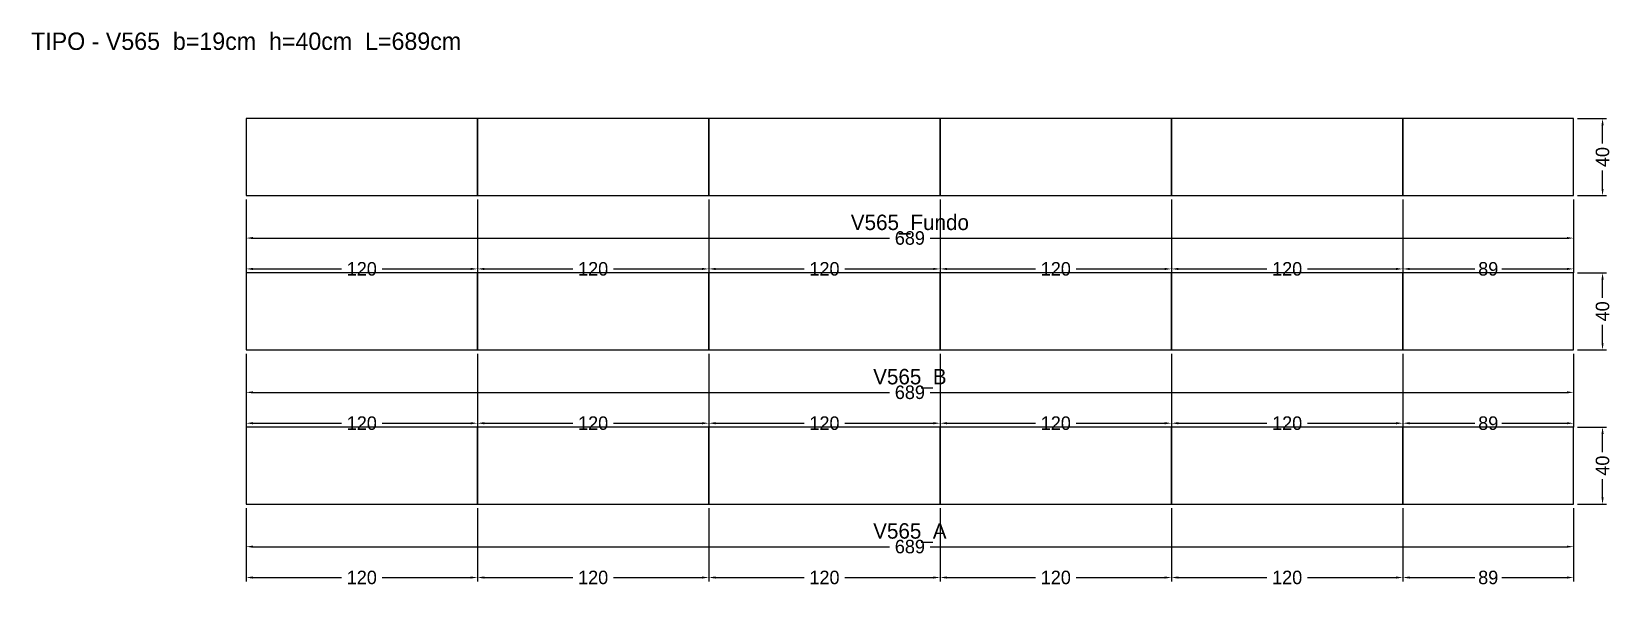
# Model space of a CAD drawing. Header units: metres. Extents: x -111 to 708, y -43 to 245.
import ezdxf

# ---------------------------------------------------------------- set-up
doc = ezdxf.new("R2010")
doc.units = ezdxf.units.M
for name, color, linetype in [('COTA', 3, 'Continuous'), ('NOMENCLATURA', 2, 'Continuous'), ('Paineis', 7, 'Continuous'), ('Texto Secao', 2, 'Continuous')]:
    doc.layers.add(name, color=color, linetype=linetype)
doc.dimstyles.new('COTA_VIG', dxfattribs={"dimtxt": 7, "dimasz": 3.5, "dimexe": 2, "dimexo": 2, "dimgap": 1.5, "dimtad": 1, "dimdec": 1, "dimcen": 2.5, "dimclrd": 3, "dimclre": 3, "dimclrt": 3, "dimazin": 3, "dimtfac": 1, "dimtmove": 0, "dimatfit": 3})

# ---------------------------------------------------------------- blocks, each defined once
blk = doc.blocks.new('_CLOSEDFILLED')
at = {"color": 0, "linetype": 'BYBLOCK'}
blk.add_solid([(-1, 0.16), (0, 0), (-1, -0.16)], dxfattribs=at)
blk = doc.blocks.new('*D1')
at = {"color": 3}
for p, q in [((0, -2), (0, -24)), ((688.6, -2), (688.6, -24)), ((3.5, -22), (333.8, -22)), ((354.8, -22), (685.1, -22))]:
    blk.add_line(p, q, dxfattribs=at)
at = {"layer": 'Defpoints'}
for p in [(0, 0), (688.6, 0), (0, -22)]:
    blk.add_point(p, dxfattribs=at)
at = {"layer": 'COTA', "color": 3, "xscale": 3.5, "yscale": 3.5, "rotation": 180}
blk.add_blockref('_CLOSEDFILLED', (0, -22), dxfattribs=at)
at = {"layer": 'COTA', "color": 3, "xscale": 3.5, "yscale": 3.5}
blk.add_blockref('_CLOSEDFILLED', (688.6, -22), dxfattribs=at)
at = {"layer": 'COTA', "color": 3, "insert": (344.3, -22), "char_height": 7, "attachment_point": 5}
blk.add_mtext('689', dxfattribs=at)
blk = doc.blocks.new('*D2')
at = {"color": 3}
for p, q in [((0, -2), (0, -40)), ((120, -2), (120, -40)), ((3.5, -38), (49.5, -38)), ((70.5, -38), (116.5, -38))]:
    blk.add_line(p, q, dxfattribs=at)
at = {"layer": 'Defpoints'}
for p in [(0, 0), (120, 0), (0, -38)]:
    blk.add_point(p, dxfattribs=at)
at = {"layer": 'COTA', "color": 3, "xscale": 3.5, "yscale": 3.5, "rotation": 180}
blk.add_blockref('_CLOSEDFILLED', (0, -38), dxfattribs=at)
at = {"layer": 'COTA', "color": 3, "xscale": 3.5, "yscale": 3.5}
blk.add_blockref('_CLOSEDFILLED', (120, -38), dxfattribs=at)
at = {"layer": 'COTA', "color": 3, "insert": (60, -38), "char_height": 7, "attachment_point": 5}
blk.add_mtext('120', dxfattribs=at)
blk = doc.blocks.new('*D3')
at = {"color": 3}
for p, q in [((120, -2), (120, -40)), ((240, -2), (240, -40)), ((123.5, -38), (169.5, -38)), ((190.5, -38), (236.5, -38))]:
    blk.add_line(p, q, dxfattribs=at)
at = {"layer": 'Defpoints'}
for p in [(120, 0), (240, 0), (120, -38)]:
    blk.add_point(p, dxfattribs=at)
at = {"layer": 'COTA', "color": 3, "xscale": 3.5, "yscale": 3.5, "rotation": 180}
blk.add_blockref('_CLOSEDFILLED', (120, -38), dxfattribs=at)
at = {"layer": 'COTA', "color": 3, "xscale": 3.5, "yscale": 3.5}
blk.add_blockref('_CLOSEDFILLED', (240, -38), dxfattribs=at)
at = {"layer": 'COTA', "color": 3, "insert": (180, -38), "char_height": 7, "attachment_point": 5}
blk.add_mtext('120', dxfattribs=at)
blk = doc.blocks.new('*D4')
at = {"color": 3}
for p, q in [((240, -2), (240, -40)), ((360, -2), (360, -40)), ((243.5, -38), (289.5, -38)), ((310.5, -38), (356.5, -38))]:
    blk.add_line(p, q, dxfattribs=at)
at = {"layer": 'Defpoints'}
for p in [(240, 0), (360, 0), (240, -38)]:
    blk.add_point(p, dxfattribs=at)
at = {"layer": 'COTA', "color": 3, "xscale": 3.5, "yscale": 3.5, "rotation": 180}
blk.add_blockref('_CLOSEDFILLED', (240, -38), dxfattribs=at)
at = {"layer": 'COTA', "color": 3, "xscale": 3.5, "yscale": 3.5}
blk.add_blockref('_CLOSEDFILLED', (360, -38), dxfattribs=at)
at = {"layer": 'COTA', "color": 3, "insert": (300, -38), "char_height": 7, "attachment_point": 5}
blk.add_mtext('120', dxfattribs=at)
blk = doc.blocks.new('*D5')
at = {"color": 3}
for p, q in [((360, -2), (360, -40)), ((480, -2), (480, -40)), ((363.5, -38), (409.5, -38)), ((430.5, -38), (476.5, -38))]:
    blk.add_line(p, q, dxfattribs=at)
at = {"layer": 'Defpoints'}
for p in [(360, 0), (480, 0), (360, -38)]:
    blk.add_point(p, dxfattribs=at)
at = {"layer": 'COTA', "color": 3, "xscale": 3.5, "yscale": 3.5, "rotation": 180}
blk.add_blockref('_CLOSEDFILLED', (360, -38), dxfattribs=at)
at = {"layer": 'COTA', "color": 3, "xscale": 3.5, "yscale": 3.5}
blk.add_blockref('_CLOSEDFILLED', (480, -38), dxfattribs=at)
at = {"layer": 'COTA', "color": 3, "insert": (420, -38), "char_height": 7, "attachment_point": 5}
blk.add_mtext('120', dxfattribs=at)
blk = doc.blocks.new('*D6')
at = {"color": 3}
for p, q in [((480, -2), (480, -40)), ((600, -2), (600, -40)), ((483.5, -38), (529.5, -38)), ((550.5, -38), (596.5, -38))]:
    blk.add_line(p, q, dxfattribs=at)
at = {"layer": 'Defpoints'}
for p in [(480, 0), (600, 0), (480, -38)]:
    blk.add_point(p, dxfattribs=at)
at = {"layer": 'COTA', "color": 3, "xscale": 3.5, "yscale": 3.5, "rotation": 180}
blk.add_blockref('_CLOSEDFILLED', (480, -38), dxfattribs=at)
at = {"layer": 'COTA', "color": 3, "xscale": 3.5, "yscale": 3.5}
blk.add_blockref('_CLOSEDFILLED', (600, -38), dxfattribs=at)
at = {"layer": 'COTA', "color": 3, "insert": (540, -38), "char_height": 7, "attachment_point": 5}
blk.add_mtext('120', dxfattribs=at)
blk = doc.blocks.new('*D7')
at = {"color": 3}
for p, q in [((600, -2), (600, -40)), ((688.6, -2), (688.6, -40)), ((603.5, -38), (637.3, -38)), ((651.3, -38), (685.1, -38))]:
    blk.add_line(p, q, dxfattribs=at)
at = {"layer": 'Defpoints'}
for p in [(600, 0), (688.6, 0), (600, -38)]:
    blk.add_point(p, dxfattribs=at)
at = {"layer": 'COTA', "color": 3, "xscale": 3.5, "yscale": 3.5, "rotation": 180}
blk.add_blockref('_CLOSEDFILLED', (600, -38), dxfattribs=at)
at = {"layer": 'COTA', "color": 3, "xscale": 3.5, "yscale": 3.5}
blk.add_blockref('_CLOSEDFILLED', (688.6, -38), dxfattribs=at)
at = {"layer": 'COTA', "color": 3, "insert": (644.3, -38), "char_height": 7, "attachment_point": 5}
blk.add_mtext('89', dxfattribs=at)
blk = doc.blocks.new('*D8')
at = {"color": 3}
for p, q in [((690.6, 40), (705.6, 40)), ((703.6, 27), (703.6, 36.5)), ((703.6, 3.5), (703.6, 13)), ((690.6, 0), (705.6, 0))]:
    blk.add_line(p, q, dxfattribs=at)
at = {"layer": 'Defpoints'}
for p in [(688.6, 40), (688.6, 0), (703.6, 0)]:
    blk.add_point(p, dxfattribs=at)
at = {"layer": 'COTA', "color": 3, "xscale": 3.5, "yscale": 3.5}
for p, rotation in [((703.6, 40), 90), ((703.6, 0), 270)]:
    blk.add_blockref('_CLOSEDFILLED', p, dxfattribs=dict(at, rotation=rotation))
at = {"layer": 'COTA', "color": 3, "insert": (703.6, 20), "char_height": 7, "attachment_point": 5, "rotation": 90}
blk.add_mtext('40', dxfattribs=at)
blk = doc.blocks.new('*D9')
at = {"color": 3}
for p, q in [((0, 78), (0, 56)), ((688.6, 78), (688.6, 56)), ((3.5, 58), (333.8, 58)), ((354.8, 58), (685.1, 58))]:
    blk.add_line(p, q, dxfattribs=at)
at = {"layer": 'Defpoints'}
for p in [(0, 80), (688.6, 80), (0, 58)]:
    blk.add_point(p, dxfattribs=at)
at = {"layer": 'COTA', "color": 3, "xscale": 3.5, "yscale": 3.5, "rotation": 180}
blk.add_blockref('_CLOSEDFILLED', (0, 58), dxfattribs=at)
at = {"layer": 'COTA', "color": 3, "xscale": 3.5, "yscale": 3.5}
blk.add_blockref('_CLOSEDFILLED', (688.6, 58), dxfattribs=at)
at = {"layer": 'COTA', "color": 3, "insert": (344.3, 58), "char_height": 7, "attachment_point": 5}
blk.add_mtext('689', dxfattribs=at)
blk = doc.blocks.new('*D10')
at = {"color": 3}
for p, q in [((0, 78), (0, 40)), ((120, 78), (120, 40)), ((3.5, 42), (49.5, 42)), ((70.5, 42), (116.5, 42))]:
    blk.add_line(p, q, dxfattribs=at)
at = {"layer": 'Defpoints'}
for p in [(0, 80), (120, 80), (0, 42)]:
    blk.add_point(p, dxfattribs=at)
at = {"layer": 'COTA', "color": 3, "xscale": 3.5, "yscale": 3.5, "rotation": 180}
blk.add_blockref('_CLOSEDFILLED', (0, 42), dxfattribs=at)
at = {"layer": 'COTA', "color": 3, "xscale": 3.5, "yscale": 3.5}
blk.add_blockref('_CLOSEDFILLED', (120, 42), dxfattribs=at)
at = {"layer": 'COTA', "color": 3, "insert": (60, 42), "char_height": 7, "attachment_point": 5}
blk.add_mtext('120', dxfattribs=at)
blk = doc.blocks.new('*D11')
at = {"color": 3}
for p, q in [((120, 78), (120, 40)), ((240, 78), (240, 40)), ((123.5, 42), (169.5, 42)), ((190.5, 42), (236.5, 42))]:
    blk.add_line(p, q, dxfattribs=at)
at = {"layer": 'Defpoints'}
for p in [(120, 80), (240, 80), (120, 42)]:
    blk.add_point(p, dxfattribs=at)
at = {"layer": 'COTA', "color": 3, "xscale": 3.5, "yscale": 3.5, "rotation": 180}
blk.add_blockref('_CLOSEDFILLED', (120, 42), dxfattribs=at)
at = {"layer": 'COTA', "color": 3, "xscale": 3.5, "yscale": 3.5}
blk.add_blockref('_CLOSEDFILLED', (240, 42), dxfattribs=at)
at = {"layer": 'COTA', "color": 3, "insert": (180, 42), "char_height": 7, "attachment_point": 5}
blk.add_mtext('120', dxfattribs=at)
blk = doc.blocks.new('*D12')
at = {"color": 3}
for p, q in [((240, 78), (240, 40)), ((360, 78), (360, 40)), ((243.5, 42), (289.5, 42)), ((310.5, 42), (356.5, 42))]:
    blk.add_line(p, q, dxfattribs=at)
at = {"layer": 'Defpoints'}
for p in [(240, 80), (360, 80), (240, 42)]:
    blk.add_point(p, dxfattribs=at)
at = {"layer": 'COTA', "color": 3, "xscale": 3.5, "yscale": 3.5, "rotation": 180}
blk.add_blockref('_CLOSEDFILLED', (240, 42), dxfattribs=at)
at = {"layer": 'COTA', "color": 3, "xscale": 3.5, "yscale": 3.5}
blk.add_blockref('_CLOSEDFILLED', (360, 42), dxfattribs=at)
at = {"layer": 'COTA', "color": 3, "insert": (300, 42), "char_height": 7, "attachment_point": 5}
blk.add_mtext('120', dxfattribs=at)
blk = doc.blocks.new('*D13')
at = {"color": 3}
for p, q in [((360, 78), (360, 40)), ((480, 78), (480, 40)), ((363.5, 42), (409.5, 42)), ((430.5, 42), (476.5, 42))]:
    blk.add_line(p, q, dxfattribs=at)
at = {"layer": 'Defpoints'}
for p in [(360, 80), (480, 80), (360, 42)]:
    blk.add_point(p, dxfattribs=at)
at = {"layer": 'COTA', "color": 3, "xscale": 3.5, "yscale": 3.5, "rotation": 180}
blk.add_blockref('_CLOSEDFILLED', (360, 42), dxfattribs=at)
at = {"layer": 'COTA', "color": 3, "xscale": 3.5, "yscale": 3.5}
blk.add_blockref('_CLOSEDFILLED', (480, 42), dxfattribs=at)
at = {"layer": 'COTA', "color": 3, "insert": (420, 42), "char_height": 7, "attachment_point": 5}
blk.add_mtext('120', dxfattribs=at)
blk = doc.blocks.new('*D14')
at = {"color": 3}
for p, q in [((480, 78), (480, 40)), ((600, 78), (600, 40)), ((483.5, 42), (529.5, 42)), ((550.5, 42), (596.5, 42))]:
    blk.add_line(p, q, dxfattribs=at)
at = {"layer": 'Defpoints'}
for p in [(480, 80), (600, 80), (480, 42)]:
    blk.add_point(p, dxfattribs=at)
at = {"layer": 'COTA', "color": 3, "xscale": 3.5, "yscale": 3.5, "rotation": 180}
blk.add_blockref('_CLOSEDFILLED', (480, 42), dxfattribs=at)
at = {"layer": 'COTA', "color": 3, "xscale": 3.5, "yscale": 3.5}
blk.add_blockref('_CLOSEDFILLED', (600, 42), dxfattribs=at)
at = {"layer": 'COTA', "color": 3, "insert": (540, 42), "char_height": 7, "attachment_point": 5}
blk.add_mtext('120', dxfattribs=at)
blk = doc.blocks.new('*D15')
at = {"color": 3}
for p, q in [((600, 78), (600, 40)), ((688.6, 78), (688.6, 40)), ((603.5, 42), (637.3, 42)), ((651.3, 42), (685.1, 42))]:
    blk.add_line(p, q, dxfattribs=at)
at = {"layer": 'Defpoints'}
for p in [(600, 80), (688.6, 80), (600, 42)]:
    blk.add_point(p, dxfattribs=at)
at = {"layer": 'COTA', "color": 3, "xscale": 3.5, "yscale": 3.5, "rotation": 180}
blk.add_blockref('_CLOSEDFILLED', (600, 42), dxfattribs=at)
at = {"layer": 'COTA', "color": 3, "xscale": 3.5, "yscale": 3.5}
blk.add_blockref('_CLOSEDFILLED', (688.6, 42), dxfattribs=at)
at = {"layer": 'COTA', "color": 3, "insert": (644.3, 42), "char_height": 7, "attachment_point": 5}
blk.add_mtext('89', dxfattribs=at)
blk = doc.blocks.new('*D16')
at = {"color": 3}
for p, q in [((690.6, 120), (705.6, 120)), ((703.6, 107), (703.6, 116.5)), ((703.6, 83.5), (703.6, 93)), ((690.6, 80), (705.6, 80))]:
    blk.add_line(p, q, dxfattribs=at)
at = {"layer": 'Defpoints'}
for p in [(688.6, 120), (688.6, 80), (703.6, 80)]:
    blk.add_point(p, dxfattribs=at)
at = {"layer": 'COTA', "color": 3, "xscale": 3.5, "yscale": 3.5}
for p, rotation in [((703.6, 120), 90), ((703.6, 80), 270)]:
    blk.add_blockref('_CLOSEDFILLED', p, dxfattribs=dict(at, rotation=rotation))
at = {"layer": 'COTA', "color": 3, "insert": (703.6, 100), "char_height": 7, "attachment_point": 5, "rotation": 90}
blk.add_mtext('40', dxfattribs=at)
blk = doc.blocks.new('*D17')
at = {"color": 3}
for p, q in [((0, 158), (0, 136)), ((688.6, 158), (688.6, 136)), ((3.5, 138), (333.8, 138)), ((354.8, 138), (685.1, 138))]:
    blk.add_line(p, q, dxfattribs=at)
at = {"layer": 'Defpoints'}
for p in [(0, 160), (688.6, 160), (0, 138)]:
    blk.add_point(p, dxfattribs=at)
at = {"layer": 'COTA', "color": 3, "xscale": 3.5, "yscale": 3.5, "rotation": 180}
blk.add_blockref('_CLOSEDFILLED', (0, 138), dxfattribs=at)
at = {"layer": 'COTA', "color": 3, "xscale": 3.5, "yscale": 3.5}
blk.add_blockref('_CLOSEDFILLED', (688.6, 138), dxfattribs=at)
at = {"layer": 'COTA', "color": 3, "insert": (344.3, 138), "char_height": 7, "attachment_point": 5}
blk.add_mtext('689', dxfattribs=at)
blk = doc.blocks.new('*D18')
at = {"color": 3}
for p, q in [((0, 158), (0, 120)), ((120, 158), (120, 120)), ((3.5, 122), (49.5, 122)), ((70.5, 122), (116.5, 122))]:
    blk.add_line(p, q, dxfattribs=at)
at = {"layer": 'Defpoints'}
for p in [(0, 160), (120, 160), (0, 122)]:
    blk.add_point(p, dxfattribs=at)
at = {"layer": 'COTA', "color": 3, "xscale": 3.5, "yscale": 3.5, "rotation": 180}
blk.add_blockref('_CLOSEDFILLED', (0, 122), dxfattribs=at)
at = {"layer": 'COTA', "color": 3, "xscale": 3.5, "yscale": 3.5}
blk.add_blockref('_CLOSEDFILLED', (120, 122), dxfattribs=at)
at = {"layer": 'COTA', "color": 3, "insert": (60, 122), "char_height": 7, "attachment_point": 5}
blk.add_mtext('120', dxfattribs=at)
blk = doc.blocks.new('*D19')
at = {"color": 3}
for p, q in [((120, 158), (120, 120)), ((240, 158), (240, 120)), ((123.5, 122), (169.5, 122)), ((190.5, 122), (236.5, 122))]:
    blk.add_line(p, q, dxfattribs=at)
at = {"layer": 'Defpoints'}
for p in [(120, 160), (240, 160), (120, 122)]:
    blk.add_point(p, dxfattribs=at)
at = {"layer": 'COTA', "color": 3, "xscale": 3.5, "yscale": 3.5, "rotation": 180}
blk.add_blockref('_CLOSEDFILLED', (120, 122), dxfattribs=at)
at = {"layer": 'COTA', "color": 3, "xscale": 3.5, "yscale": 3.5}
blk.add_blockref('_CLOSEDFILLED', (240, 122), dxfattribs=at)
at = {"layer": 'COTA', "color": 3, "insert": (180, 122), "char_height": 7, "attachment_point": 5}
blk.add_mtext('120', dxfattribs=at)
blk = doc.blocks.new('*D20')
at = {"color": 3}
for p, q in [((240, 158), (240, 120)), ((360, 158), (360, 120)), ((243.5, 122), (289.5, 122)), ((310.5, 122), (356.5, 122))]:
    blk.add_line(p, q, dxfattribs=at)
at = {"layer": 'Defpoints'}
for p in [(240, 160), (360, 160), (240, 122)]:
    blk.add_point(p, dxfattribs=at)
at = {"layer": 'COTA', "color": 3, "xscale": 3.5, "yscale": 3.5, "rotation": 180}
blk.add_blockref('_CLOSEDFILLED', (240, 122), dxfattribs=at)
at = {"layer": 'COTA', "color": 3, "xscale": 3.5, "yscale": 3.5}
blk.add_blockref('_CLOSEDFILLED', (360, 122), dxfattribs=at)
at = {"layer": 'COTA', "color": 3, "insert": (300, 122), "char_height": 7, "attachment_point": 5}
blk.add_mtext('120', dxfattribs=at)
blk = doc.blocks.new('*D21')
at = {"color": 3}
for p, q in [((360, 158), (360, 120)), ((480, 158), (480, 120)), ((363.5, 122), (409.5, 122)), ((430.5, 122), (476.5, 122))]:
    blk.add_line(p, q, dxfattribs=at)
at = {"layer": 'Defpoints'}
for p in [(360, 160), (480, 160), (360, 122)]:
    blk.add_point(p, dxfattribs=at)
at = {"layer": 'COTA', "color": 3, "xscale": 3.5, "yscale": 3.5, "rotation": 180}
blk.add_blockref('_CLOSEDFILLED', (360, 122), dxfattribs=at)
at = {"layer": 'COTA', "color": 3, "xscale": 3.5, "yscale": 3.5}
blk.add_blockref('_CLOSEDFILLED', (480, 122), dxfattribs=at)
at = {"layer": 'COTA', "color": 3, "insert": (420, 122), "char_height": 7, "attachment_point": 5}
blk.add_mtext('120', dxfattribs=at)
blk = doc.blocks.new('*D22')
at = {"color": 3}
for p, q in [((480, 158), (480, 120)), ((600, 158), (600, 120)), ((483.5, 122), (529.5, 122)), ((550.5, 122), (596.5, 122))]:
    blk.add_line(p, q, dxfattribs=at)
at = {"layer": 'Defpoints'}
for p in [(480, 160), (600, 160), (480, 122)]:
    blk.add_point(p, dxfattribs=at)
at = {"layer": 'COTA', "color": 3, "xscale": 3.5, "yscale": 3.5, "rotation": 180}
blk.add_blockref('_CLOSEDFILLED', (480, 122), dxfattribs=at)
at = {"layer": 'COTA', "color": 3, "xscale": 3.5, "yscale": 3.5}
blk.add_blockref('_CLOSEDFILLED', (600, 122), dxfattribs=at)
at = {"layer": 'COTA', "color": 3, "insert": (540, 122), "char_height": 7, "attachment_point": 5}
blk.add_mtext('120', dxfattribs=at)
blk = doc.blocks.new('*D23')
at = {"color": 3}
for p, q in [((600, 158), (600, 120)), ((688.6, 158), (688.6, 120)), ((603.5, 122), (637.3, 122)), ((651.3, 122), (685.1, 122))]:
    blk.add_line(p, q, dxfattribs=at)
at = {"layer": 'Defpoints'}
for p in [(600, 160), (688.6, 160), (600, 122)]:
    blk.add_point(p, dxfattribs=at)
at = {"layer": 'COTA', "color": 3, "xscale": 3.5, "yscale": 3.5, "rotation": 180}
blk.add_blockref('_CLOSEDFILLED', (600, 122), dxfattribs=at)
at = {"layer": 'COTA', "color": 3, "xscale": 3.5, "yscale": 3.5}
blk.add_blockref('_CLOSEDFILLED', (688.6, 122), dxfattribs=at)
at = {"layer": 'COTA', "color": 3, "insert": (644.3, 122), "char_height": 7, "attachment_point": 5}
blk.add_mtext('89', dxfattribs=at)
blk = doc.blocks.new('*D24')
at = {"color": 3}
for p, q in [((690.6, 200), (705.6, 200)), ((703.6, 187), (703.6, 196.5)), ((703.6, 163.5), (703.6, 173)), ((690.6, 160), (705.6, 160))]:
    blk.add_line(p, q, dxfattribs=at)
at = {"layer": 'Defpoints'}
for p in [(688.6, 200), (688.6, 160), (703.6, 160)]:
    blk.add_point(p, dxfattribs=at)
at = {"layer": 'COTA', "color": 3, "xscale": 3.5, "yscale": 3.5}
for p, rotation in [((703.6, 200), 90), ((703.6, 160), 270)]:
    blk.add_blockref('_CLOSEDFILLED', p, dxfattribs=dict(at, rotation=rotation))
at = {"layer": 'COTA', "color": 3, "insert": (703.6, 180), "char_height": 7, "attachment_point": 5, "rotation": 90}
blk.add_mtext('40', dxfattribs=at)

msp = doc.modelspace()

# ---------------------------------------------------------------- linework, layer by layer
at = {"layer": 'Paineis'}
for points in [[(0, 160), (120, 160), (120, 200), (0, 200)], [(120, 160), (240, 160), (240, 200), (120, 200)], [(240, 160), (360, 160), (360, 200), (240, 200)], [(360, 160), (480, 160), (480, 200), (360, 200)], [(480, 160), (600, 160), (600, 200), (480, 200)], [(600, 160), (688.6, 160), (688.6, 200), (600, 200)], [(0, 80), (120, 80), (120, 120), (0, 120)], [(120, 80), (240, 80), (240, 120), (120, 120)], [(240, 80), (360, 80), (360, 120), (240, 120)], [(360, 80), (480, 80), (480, 120), (360, 120)], [(480, 80), (600, 80), (600, 120), (480, 120)], [(600, 80), (688.6, 80), (688.6, 120), (600, 120)], [(0, 0), (120, 0), (120, 40), (0, 40)], [(120, 0), (240, 0), (240, 40), (120, 40)], [(240, 0), (360, 0), (360, 40), (240, 40)], [(360, 0), (480, 0), (480, 40), (360, 40)], [(480, 0), (600, 0), (600, 40), (480, 40)], [(600, 0), (688.6, 0), (688.6, 40), (600, 40)]]:
    msp.add_lwpolyline(points, close=True, dxfattribs=at)

# ---------------------------------------------------------------- texts
at = {"layer": 'NOMENCLATURA', "insert": (0, 240), "char_height": 9, "width": 708.6, "attachment_point": 5}
msp.add_mtext('TIPO - V565  b=19cm  h=40cm  L=689cm', dxfattribs=at)
at = {"layer": 'Texto Secao', "char_height": 8, "width": 708.6, "attachment_point": 5}
for s, insert in [('V565_Fundo', (344.3, 145)), ('V565_B', (344.3, 65)), ('V565_A', (344.3, -15))]:
    msp.add_mtext(s, dxfattribs=dict(at, insert=insert))

# ---------------------------------------------------------------- dimensions: what is measured, and where the dimension line sits
at = {"layer": 'COTA'}
for base, p1, p2, picture, middle in [((703.6, 160), (688.6, 160), (688.6, 200), '*D24', (703.6, 180)), ((703.6, 80), (688.6, 80), (688.6, 120), '*D16', (703.6, 100)), ((703.6, 0), (688.6, 0), (688.6, 40), '*D8', (703.6, 20))]:
    dim = msp.add_linear_dim(base=base, p1=p1, p2=p2, angle=90, dimstyle='COTA_VIG', dxfattribs=at)
    dim.commit()
    dim.dimension.update_dxf_attribs({"geometry": picture, "text_midpoint": middle})
for base, p1, p2, picture, middle in [((0, 138), (0, 160), (688.6, 160), '*D17', (344.3, 138)), ((0, 122), (0, 160), (120, 160), '*D18', (60, 122)), ((120, 122), (120, 160), (240, 160), '*D19', (180, 122)), ((240, 122), (240, 160), (360, 160), '*D20', (300, 122)), ((360, 122), (360, 160), (480, 160), '*D21', (420, 122)), ((480, 122), (480, 160), (600, 160), '*D22', (540, 122)), ((600, 122), (600, 160), (688.6, 160), '*D23', (644.3, 122)), ((0, 58), (0, 80), (688.6, 80), '*D9', (344.3, 58)), ((0, 42), (0, 80), (120, 80), '*D10', (60, 42)), ((120, 42), (120, 80), (240, 80), '*D11', (180, 42)), ((240, 42), (240, 80), (360, 80), '*D12', (300, 42)), ((360, 42), (360, 80), (480, 80), '*D13', (420, 42)), ((480, 42), (480, 80), (600, 80), '*D14', (540, 42)), ((600, 42), (600, 80), (688.6, 80), '*D15', (644.3, 42)), ((0, -22), (0, 0), (688.6, 0), '*D1', (344.3, -22)), ((0, -38), (0, 0), (120, 0), '*D2', (60, -38)), ((120, -38), (120, 0), (240, 0), '*D3', (180, -38)), ((240, -38), (240, 0), (360, 0), '*D4', (300, -38)), ((360, -38), (360, 0), (480, 0), '*D5', (420, -38)), ((480, -38), (480, 0), (600, 0), '*D6', (540, -38)), ((600, -38), (600, 0), (688.6, 0), '*D7', (644.3, -38))]:
    dim = msp.add_linear_dim(base=base, p1=p1, p2=p2, dimstyle='COTA_VIG', dxfattribs=at)
    dim.commit()
    dim.dimension.update_dxf_attribs({"geometry": picture, "text_midpoint": middle})

doc.saveas('drawing.dxf')
